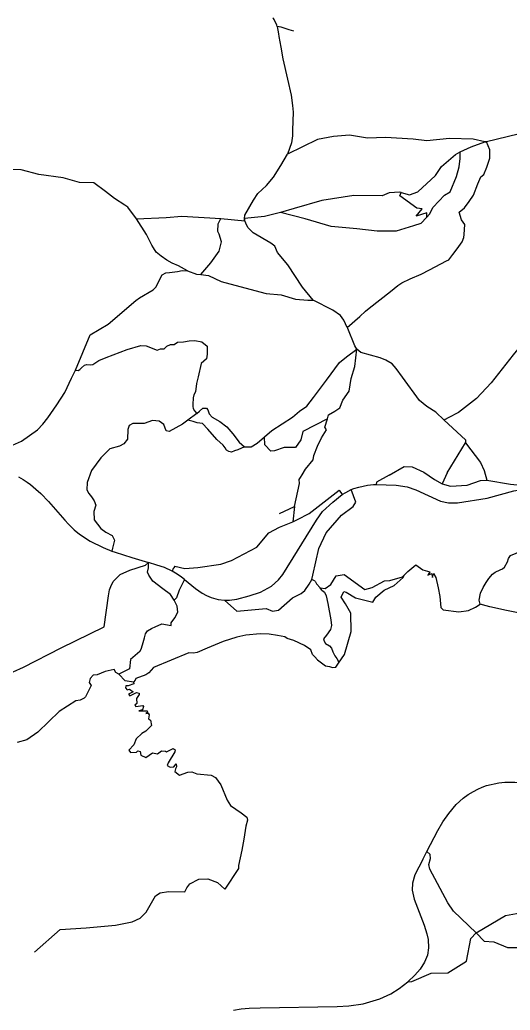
# Model space of a CAD drawing. Header units: inches. Extents: x 2740922 to 2751091, y 1249500 to 1259683.
# Drawn here: x 2745853 to 2746884, y 1249611 to 1251696 of the extents above; entities that cross this region are included whole.
import ezdxf

# ---------------------------------------------------------------- set-up
doc = ezdxf.new("R2010")
doc.units = ezdxf.units.IN
doc.header["$MEASUREMENT"] = 0

msp = doc.modelspace()

# ---------------------------------------------------------------- linework, layer by layer
for points in [[(2746393.9, 1251681.4), (2746393.4, 1251684.2), (2746387.8, 1251695.8), (2746386.6, 1251698.4), (2746384.9, 1251699.6)], [(2746393.9, 1251681.4), (2746396.5, 1251665.9), (2746397.5, 1251660.4)], [(2746429.2, 1251671.6), (2746419.2, 1251674.4), (2746402.3, 1251680), (2746393.9, 1251681.4)], [(2746397.5, 1251660.4), (2746401.7, 1251638.2), (2746406.2, 1251613.1), (2746415.7, 1251570.7), (2746423.7, 1251537.2), (2746426.5, 1251515.3), (2746427.6, 1251501.4), (2746426.4, 1251463.5), (2746425.9, 1251451.5), (2746424.2, 1251436.5), (2746415.9, 1251413.1)], [(2747047.8, 1251509.3), (2746988.7, 1251480.5), (2746970.2, 1251471.5), (2746834.2, 1251438.9), (2746832.6, 1251439)], [(2746832.6, 1251439), (2746831, 1251439), (2746806, 1251444), (2746756.7, 1251445.4), (2746708.8, 1251441), (2746680.2, 1251444.2), (2746622, 1251448), (2746583.8, 1251446.7), (2746546, 1251452.8), (2746512.2, 1251449.7), (2746478.7, 1251443.7), (2746415.9, 1251413.1)], [(2746541.8, 1251047), (2746541.3, 1251048.1), (2746567.9, 1251071.3), (2746579.7, 1251082.4), (2746587.6, 1251088.4), (2746632.6, 1251123.9), (2746647.8, 1251136.5), (2746656.1, 1251141.9), (2746673.8, 1251150.2), (2746696.5, 1251160.3), (2746714.4, 1251169.2), (2746749.8, 1251188.1), (2746754.7, 1251190.5), (2746763.1, 1251201.8), (2746770.2, 1251210.9), (2746776, 1251218.6), (2746783.3, 1251228.4), (2746786.9, 1251237.2), (2746787.1, 1251244), (2746788.6, 1251264.7), (2746781.8, 1251274.3), (2746776.9, 1251290.9), (2746788.3, 1251299.6), (2746797.7, 1251312.8), (2746807.1, 1251326.6), (2746816.3, 1251350.1), (2746822.4, 1251365.1), (2746828.7, 1251369.8), (2746834.8, 1251385.4), (2746841.5, 1251404.3), (2746841.1, 1251421.8), (2746834.2, 1251438.9), (2746832.6, 1251439)], [(2746778.9, 1251417.5), (2746801.7, 1251427.9), (2746831, 1251439), (2746832.6, 1251439)], [(2746325.4, 1251274.9), (2746325.1, 1251277.1), (2746325.9, 1251284.3), (2746344.2, 1251316), (2746353, 1251329.8), (2746371.3, 1251346.7), (2746386.4, 1251364.5), (2746402, 1251388.8), (2746415.9, 1251413.1)], [(2746654.9, 1251331.8), (2746672.6, 1251327), (2746689.5, 1251333.2), (2746727.3, 1251368.1), (2746739.8, 1251386.6), (2746768.9, 1251411.8), (2746778.9, 1251417.5)], [(2746708.7, 1251280.2), (2746714.6, 1251286.3), (2746722.4, 1251300.9), (2746745.9, 1251326.4), (2746758.1, 1251333.4), (2746771.3, 1251365.6), (2746776.5, 1251386.1), (2746778.7, 1251403.6), (2746778.9, 1251417.5)], [(2746008.6, 1251352.1), (2745978.2, 1251353.2), (2745944, 1251362.7), (2745892.7, 1251370), (2745855.4, 1251379.5), (2745826.2, 1251380.3), (2745802.8, 1251382.8), (2745766.2, 1251377.9), (2745756.7, 1251381.8), (2745754.6, 1251387.5), (2745752.6, 1251400.4)], [(2746098.1, 1251277), (2746079.8, 1251301.5), (2746073.9, 1251305.2), (2746051.5, 1251319.5), (2746033, 1251333.9), (2746008.6, 1251352.1)], [(2746654.9, 1251331.8), (2746652.1, 1251332.6), (2746629.4, 1251331.2), (2746614.6, 1251325.4), (2746555.5, 1251325.9), (2746487.8, 1251315), (2746429.5, 1251298.7), (2746401, 1251290.1)], [(2746708.7, 1251280.2), (2746708.9, 1251289), (2746686.3, 1251282.6), (2746698.7, 1251297.5), (2746687.4, 1251299.2), (2746652.3, 1251325.3), (2746654.9, 1251331.8)], [(2746401, 1251290.1), (2746367.2, 1251281.9), (2746325.1, 1251277.1), (2746325.4, 1251274.9)], [(2746708.7, 1251280.2), (2746696.1, 1251267.2), (2746680.5, 1251262), (2746644.6, 1251250.9), (2746604.3, 1251250.5), (2746561.2, 1251255.9), (2746507.4, 1251260.4), (2746453.2, 1251276.6), (2746401, 1251290.1)], [(2746098.1, 1251277), (2746160.8, 1251279.3), (2746193.2, 1251282.4), (2746275.7, 1251277.6)], [(2746205.1, 1251167), (2746186.6, 1251178.1), (2746172.8, 1251183.6), (2746161.7, 1251189.8), (2746149.8, 1251197.9), (2746139.2, 1251206.7), (2746133.8, 1251215.6), (2746130.4, 1251221.3), (2746118.9, 1251243.6), (2746098.1, 1251277)], [(2746233.6, 1251159.7), (2746254.6, 1251184.4), (2746272.1, 1251208.6), (2746276.7, 1251228.5), (2746271.9, 1251244.7), (2746269.4, 1251250), (2746269.8, 1251266), (2746275.7, 1251277.6)], [(2746275.7, 1251277.6), (2746325.8, 1251272.8), (2746325.4, 1251274.9)], [(2746469.6, 1251105.3), (2746447.1, 1251133), (2746416.5, 1251179.9), (2746394.8, 1251205.9), (2746388.8, 1251218.9), (2746380.9, 1251225.7), (2746343.4, 1251247.2), (2746332.6, 1251258.4), (2746327.9, 1251267.4), (2746325.8, 1251272.8), (2746325.4, 1251274.9)], [(2746000.4, 1251032.3), (2746038.3, 1251055.2), (2746096.5, 1251104.6), (2746104.6, 1251110.2), (2746133, 1251127.3), (2746139.8, 1251133.3), (2746148.3, 1251152.6), (2746152.1, 1251158.5), (2746159.7, 1251163.2), (2746167.5, 1251163.4), (2746184.3, 1251165.8), (2746194, 1251168), (2746205.1, 1251167)], [(2746205.1, 1251167), (2746224.4, 1251160.3), (2746233.6, 1251159.7)], [(2746233.6, 1251159.7), (2746249.9, 1251157.2), (2746276.1, 1251145.1), (2746347.1, 1251125.8), (2746370.5, 1251119.7), (2746402.6, 1251116.7), (2746432.2, 1251107.8), (2746458.8, 1251105.3), (2746469.6, 1251105.3)], [(2746541.8, 1251047), (2746541.3, 1251048.1), (2746534.5, 1251063.3), (2746527.1, 1251073.4), (2746511, 1251084.6), (2746469.6, 1251105.3)], [(2746561.4, 1251002.6), (2746557.2, 1251009.7), (2746542.3, 1251045.8), (2746541.8, 1251047)], [(2745969.8, 1250958.5), (2746000.4, 1251032.3)], [(2745969.8, 1250958.5), (2745975.5, 1250957.7), (2745978.7, 1250959.7), (2745982.5, 1250963.1), (2745988.9, 1250968.4), (2745993.4, 1250970.4), (2746001.2, 1250969.3), (2746006.3, 1250970.1), (2746019.1, 1250978.8), (2746034.5, 1250985), (2746078.8, 1251001.6), (2746107.1, 1251010.1), (2746118.1, 1251009.7), (2746141.7, 1251000.6), (2746148.8, 1251003.4), (2746156.6, 1251002.9), (2746161.6, 1251008.8), (2746169.3, 1251012.3), (2746177.1, 1251012.4), (2746184.1, 1251017.1), (2746197, 1251017.5), (2746208.6, 1251019.7), (2746220.9, 1251020.6), (2746235.3, 1251017.8), (2746246.5, 1251009), (2746246.9, 1250991.6), (2746245.2, 1250981.8), (2746233.8, 1250972.5), (2746228, 1250943.9), (2746224.5, 1250930.3), (2746222.3, 1250912.8), (2746218.6, 1250906.2), (2746217.4, 1250899.7), (2746216.5, 1250886.1), (2746216.6, 1250881.6), (2746217.3, 1250877.7), (2746220.1, 1250872.6), (2746225.3, 1250866.8)], [(2746919.3, 1250919.1), (2746911.8, 1250925.1), (2746908.7, 1250931), (2746908.3, 1250941.4), (2746910.8, 1250953.2), (2746929.4, 1250996.9), (2746930.5, 1251002.6), (2746930, 1251009.5), (2746925.8, 1251014.8), (2746919.3, 1251017), (2746909.9, 1251014.4), (2746890.5, 1250990.4), (2746844, 1250931.4), (2746813.1, 1250898.6), (2746775.2, 1250869.3), (2746753.4, 1250857.9), (2746747.2, 1250854.5), (2746745.1, 1250853)], [(2746367.3, 1250818), (2746383.1, 1250831.4), (2746404.8, 1250845.5), (2746425.9, 1250859), (2746441.1, 1250871.6), (2746456.5, 1250882.5), (2746470.2, 1250900.7), (2746497.7, 1250937), (2746524.8, 1250974.5), (2746540.1, 1250986.5), (2746561.4, 1251002.6)], [(2746500.1, 1250855.6), (2746501.9, 1250864.5), (2746515.1, 1250872.1), (2746525.8, 1250879.2), (2746532.3, 1250895.2), (2746545.7, 1250913.7), (2746549.4, 1250940.4), (2746557.3, 1250966.1), (2746561.4, 1251002.6)], [(2746657.6, 1250943.4), (2746644.1, 1250962), (2746635.5, 1250971.3), (2746622.4, 1250979.4), (2746610.6, 1250983.9), (2746569.9, 1250995.3), (2746561.4, 1251002.6)], [(2745671.7, 1250814.9), (2745697.2, 1250802.8), (2745776.5, 1250800.1), (2745808.5, 1250789.7), (2745825, 1250795.1), (2745856.3, 1250808.7), (2745889.7, 1250832.3), (2745901.1, 1250844.4), (2745911.4, 1250858.1), (2745930.7, 1250885.2), (2745947.5, 1250911.1), (2745961.7, 1250941.2), (2745969.8, 1250958.5)], [(2746708.8, 1250881.4), (2746693.5, 1250894.2), (2746657.6, 1250943.4)], [(2746225.3, 1250866.8), (2746230.9, 1250871.8), (2746237.8, 1250878), (2746245.3, 1250878.3), (2746248.3, 1250874.6), (2746251.3, 1250866.5), (2746257.6, 1250859.6), (2746273.1, 1250850.1), (2746288.3, 1250838.7), (2746300.9, 1250823.9), (2746313.8, 1250806.6), (2746325.6, 1250797)], [(2746745.1, 1250853), (2746727.5, 1250869.9), (2746708.8, 1250881.4)], [(2746206.3, 1250853.1), (2746194.8, 1250844.9), (2746167, 1250829.4), (2746160.3, 1250830.5), (2746155.8, 1250843.6), (2746145.8, 1250850.9), (2746131.7, 1250852.4), (2746114.4, 1250846.3), (2746090.7, 1250846.1), (2746082.8, 1250841.6), (2746079.8, 1250833.5), (2746078.9, 1250812.8), (2746071.3, 1250802.9), (2746062.6, 1250798.2), (2746042.3, 1250792.5), (2746022.9, 1250773.9), (2746003.5, 1250747.2), (2745994.5, 1250721.7), (2745993.9, 1250706.7), (2745997.7, 1250698.6), (2746003.4, 1250692), (2746009.4, 1250683.3), (2746012.4, 1250673.9), (2746008.4, 1250660.6), (2746009.3, 1250643.3), (2746015.8, 1250633.8)], [(2746225.3, 1250866.8), (2746206.3, 1250853.1)], [(2746325.6, 1250797), (2746310.9, 1250790.9), (2746304.5, 1250788.8), (2746298, 1250786), (2746292.2, 1250787.2), (2746287.6, 1250789.6), (2746284.9, 1250794.7), (2746280.2, 1250800.4), (2746266.9, 1250812.4), (2746248.2, 1250833.9), (2746236.9, 1250845.9), (2746225.9, 1250847.6), (2746217.4, 1250849.9), (2746206.3, 1250853.1)], [(2746500.1, 1250855.6), (2746447.7, 1250829.2), (2746443.6, 1250811.4), (2746432.3, 1250795.7), (2746408.4, 1250795.2), (2746388.7, 1250788.6), (2746381, 1250787.6), (2746368.1, 1250801.4), (2746367.3, 1250818)], [(2746440.5, 1250728), (2746443.1, 1250732.2), (2746446.7, 1250738.3), (2746453.7, 1250749.8), (2746469.8, 1250769.2), (2746471.2, 1250778.9), (2746478.8, 1250798.5), (2746487.3, 1250816.1), (2746497.8, 1250832.9), (2746494.4, 1250838.5), (2746500.1, 1250855.6)], [(2746745.1, 1250853), (2746789.8, 1250811.4), (2746789.8, 1250805.3)], [(2746325.6, 1250797), (2746339.1, 1250796.9), (2746351.6, 1250804.8), (2746367.3, 1250818)], [(2746751.6, 1250742.5), (2746789.8, 1250805.3)], [(2746789.8, 1250805.3), (2746821.9, 1250764.1), (2746829.1, 1250747.2), (2746835.2, 1250726.4)], [(2746629.4, 1250737.5), (2746661.4, 1250755.5), (2746678.1, 1250754.6), (2746702.2, 1250743.3), (2746724.7, 1250727.8), (2746740.9, 1250719.3)], [(2746751.6, 1250742.5), (2746740.9, 1250719.3)], [(2745849.6, 1250733.9), (2745859.6, 1250728), (2745868, 1250722.8), (2745875.3, 1250717.5), (2745886.5, 1250707.9), (2745896.6, 1250698.5), (2745912.7, 1250681.8), (2745947.1, 1250642.7)], [(2746430.4, 1250671.5), (2746441.2, 1250719.4), (2746440.5, 1250728)], [(2746629.4, 1250737.5), (2746602.7, 1250722.4), (2746602.4, 1250717.6)], [(2746740.9, 1250719.3), (2746758.6, 1250714.4), (2746793.5, 1250716), (2746821.5, 1250725.7), (2746835.2, 1250726.4)], [(2746835.2, 1250726.4), (2746884.6, 1250718.5), (2746899.1, 1250716.6), (2746932.5, 1250717.4), (2746932.9, 1250713.7), (2746932.9, 1250710.2)], [(2746426.7, 1250639.3), (2746436.9, 1250643.9), (2746461.1, 1250656.5), (2746524.3, 1250705.5), (2746530.5, 1250696.3)], [(2746530.5, 1250696.3), (2746538.5, 1250700.7), (2746549.6, 1250706.9)], [(2746549.6, 1250706.9), (2746555.5, 1250709.1), (2746565.6, 1250712.3), (2746583.7, 1250716.4), (2746596.8, 1250717.6), (2746602.4, 1250717.6)], [(2746559.2, 1250680.3), (2746549.6, 1250706.9)], [(2746602.4, 1250717.6), (2746644.6, 1250716.1), (2746667.3, 1250712.9), (2746685.7, 1250706.1), (2746737.5, 1250682.4), (2746754.6, 1250679), (2746773.4, 1250678.7), (2746835.5, 1250688.5), (2746891.9, 1250704), (2746911.3, 1250707.8), (2746919.8, 1250708.8)], [(2746283.4, 1250474.3), (2746293.9, 1250474.2), (2746309, 1250476), (2746335.1, 1250483.1), (2746358.6, 1250490.8), (2746382.2, 1250503.4), (2746396.7, 1250516.8), (2746405.9, 1250528), (2746476.5, 1250642.3), (2746489.4, 1250660.8), (2746510.9, 1250680.6), (2746530.5, 1250696.3)], [(2746466.8, 1250518), (2746468.7, 1250526.8), (2746481.7, 1250582.7), (2746496.8, 1250616.1), (2746529, 1250653.4), (2746553.6, 1250671.6), (2746559.2, 1250680.3)], [(2746398.7, 1250656.8), (2746430.4, 1250671.5)], [(2746430.4, 1250671.5), (2746426.7, 1250639.3)], [(2745947.1, 1250642.7), (2745954.8, 1250633.9), (2745967.3, 1250622.2), (2745978.3, 1250613.3)], [(2746178.6, 1250545.9), (2746199.8, 1250540.6), (2746227.3, 1250542.6), (2746275.6, 1250550), (2746297.7, 1250557.8), (2746351.4, 1250585.9), (2746376.7, 1250615.6), (2746398.7, 1250627.7), (2746426.7, 1250639.3)], [(2746821.1, 1250465.8), (2746819.1, 1250474.2), (2746821.9, 1250488.8), (2746827.4, 1250500.6), (2746833.6, 1250511.5), (2746839, 1250519.5), (2746846.6, 1250528.7), (2746852.5, 1250533.2), (2746862.8, 1250538.2), (2746868.1, 1250540), (2746872, 1250543.3), (2746878.2, 1250554.9), (2746880.8, 1250562.2), (2746884.4, 1250568.4), (2746981.8, 1250608.4), (2746995.4, 1250614.9), (2747001.1, 1250617.8), (2747008.7, 1250624), (2747020.9, 1250633.4), (2747038.9, 1250643.7), (2747044.2, 1250647), (2747046.1, 1250648.6)], [(2746015.8, 1250633.8), (2746022.9, 1250625.3), (2746033.4, 1250617.2), (2746046.6, 1250610.4), (2746052, 1250600.2), (2746047.4, 1250583.9), (2746046.3, 1250577.5)], [(2745978.3, 1250613.3), (2746000.4, 1250598.3), (2746027.7, 1250585.1), (2746046.3, 1250577.5)], [(2746046.3, 1250577.5), (2746053, 1250575.4), (2746088.4, 1250564), (2746123.6, 1250553.3)], [(2746044, 1250503.2), (2746049.2, 1250513.5), (2746064.1, 1250528), (2746084.2, 1250537), (2746116.9, 1250547.9), (2746123.6, 1250553.3)], [(2746177.5, 1250474.4), (2746169.9, 1250486.4), (2746153.8, 1250498.3), (2746132.8, 1250514.5), (2746124.1, 1250526.5), (2746121.5, 1250532.8), (2746123.2, 1250542.2), (2746123.5, 1250545.3), (2746123.6, 1250553.3)], [(2746172.8, 1250535.1), (2746156.7, 1250543), (2746140.8, 1250548.1), (2746123.6, 1250553.3)], [(2746178.6, 1250545.9), (2746176.3, 1250542.1), (2746175.4, 1250540.8), (2746172.8, 1250535.1)], [(2746199.2, 1250517.8), (2746196.6, 1250519.8), (2746191.8, 1250523.6), (2746179.9, 1250531), (2746172.8, 1250535.1)], [(2746660.9, 1250526.9), (2746669, 1250534.6), (2746685.5, 1250548.3), (2746700.2, 1250537.7), (2746715.4, 1250534), (2746710.7, 1250526.7), (2746718.5, 1250530.3), (2746720.5, 1250521.8), (2746722.7, 1250530.1), (2746727.7, 1250522), (2746732.7, 1250499.9), (2746735.9, 1250481.6), (2746737.9, 1250458.8), (2746743.2, 1250453.9), (2746775.9, 1250449.3), (2746796.6, 1250452.2), (2746811.3, 1250459.7), (2746821.1, 1250465.8)], [(2746199.2, 1250517.8), (2746191.8, 1250503.7), (2746187.8, 1250495), (2746182.2, 1250479.4), (2746177.5, 1250474.4)], [(2746199.2, 1250517.8), (2746222.1, 1250499), (2746236, 1250489.2), (2746245.4, 1250484.3), (2746255.5, 1250480.1), (2746269.8, 1250475.9), (2746283.4, 1250474.3)], [(2746283.4, 1250474.3), (2746309, 1250450.9), (2746370.6, 1250456.6), (2746383.9, 1250451.1), (2746396.9, 1250453.3), (2746426, 1250479.4), (2746444.5, 1250488.4), (2746451.9, 1250494.4), (2746461.6, 1250507.7), (2746466.8, 1250518)], [(2746474, 1250514.4), (2746466.8, 1250518)], [(2746474, 1250514.4), (2746476.5, 1250508.8), (2746484.7, 1250500.3)], [(2746484.7, 1250500.3), (2746494.7, 1250498.6), (2746506.6, 1250507.4), (2746517.9, 1250525.4), (2746534.8, 1250528.3), (2746578.6, 1250496.7), (2746593.9, 1250500.7), (2746619.4, 1250514.9), (2746630.7, 1250515.5), (2746657.5, 1250523.5), (2746660.9, 1250526.9)], [(2746522.9, 1250341.4), (2746535.6, 1250359.9), (2746549.6, 1250408.3), (2746548.8, 1250447), (2746538, 1250466.8), (2746528.3, 1250480.6), (2746534.5, 1250492.1), (2746539.4, 1250491.2), (2746558.6, 1250478.8), (2746595, 1250469.8), (2746601.7, 1250480.4), (2746618.7, 1250495), (2746639.8, 1250504.8), (2746658.8, 1250521.6), (2746660.9, 1250526.9)], [(2747177.8, 1250524.4), (2747179, 1250522.4), (2747081.5, 1250482.9), (2747034.1, 1250462.4), (2747000.9, 1250446.2), (2746974.3, 1250442.2), (2746939.4, 1250446.4), (2746900.8, 1250447.7), (2746876, 1250452.8), (2746841.4, 1250459.9), (2746833.4, 1250462.3), (2746821.1, 1250465.8)], [(2745805.2, 1250309.4), (2745817, 1250313.9), (2745860.5, 1250333.3), (2745939.4, 1250373.8), (2746030.3, 1250417.8), (2746038.9, 1250483.4), (2746041.6, 1250495.8)], [(2746041.6, 1250495.8), (2746044, 1250503.2)], [(2746488.1, 1250495.5), (2746484.7, 1250500.3)], [(2746488.1, 1250495.5), (2746493.4, 1250490.8), (2746497, 1250483.3), (2746500.5, 1250467), (2746506.7, 1250432.8), (2746508.5, 1250421.1), (2746506.2, 1250412.4), (2746497.6, 1250400.4), (2746491.2, 1250392.9)], [(2746171, 1250420.8), (2746170.8, 1250426.6), (2746178.9, 1250437.1), (2746185.1, 1250448.6), (2746183.7, 1250461.8), (2746177.5, 1250474.4)], [(2746105.4, 1250366.2), (2746108.2, 1250371.1), (2746111, 1250380.5), (2746115, 1250394.9), (2746117.3, 1250403.3), (2746121.1, 1250409.7), (2746129.8, 1250414.3), (2746138.6, 1250419), (2746143.9, 1250420.6), (2746151.2, 1250424.2), (2746171, 1250420.8)], [(2746473.4, 1250355.3), (2746468.3, 1250360.1), (2746464.6, 1250369.7), (2746451.7, 1250378.5), (2746429.2, 1250389.4), (2746414.8, 1250393.7), (2746410.2, 1250397.1), (2746394.9, 1250399.9), (2746376.9, 1250402.7), (2746358.3, 1250403.4), (2746328.4, 1250400.5), (2746308.9, 1250396.5), (2746280.4, 1250387.5), (2746246.8, 1250373), (2746225.9, 1250363.9), (2746218.1, 1250362.8), (2746207.9, 1250363.6), (2746133.8, 1250332.8), (2746123.8, 1250321), (2746117.5, 1250317), (2746096.8, 1250309.6), (2746095, 1250305.5), (2746091.6, 1250301.7)], [(2746491.2, 1250392.9), (2746492.5, 1250387.6), (2746495.7, 1250383.3), (2746503.8, 1250378.2), (2746508.3, 1250373.3), (2746511.1, 1250365.6), (2746515, 1250357.3), (2746519.3, 1250351.6), (2746522.6, 1250346.4), (2746522.9, 1250341.4)], [(2746105.4, 1250366.2), (2746085.2, 1250349), (2746083.2, 1250329.8), (2746061.3, 1250318.2)], [(2746473.4, 1250355.3), (2746478.7, 1250348.4), (2746495.8, 1250336.3), (2746503.8, 1250334.3), (2746510.7, 1250332.2), (2746517.1, 1250333.2), (2746522.9, 1250341.4)], [(2746061.3, 1250318.2), (2746054.4, 1250322.1), (2746051.4, 1250328.2), (2746032.1, 1250324.3), (2746015.1, 1250317.2), (2746007.2, 1250316.4), (2746000.6, 1250309.5), (2745998.8, 1250301.1), (2746002.6, 1250294.4), (2745991.1, 1250271), (2745988, 1250268.2), (2745979.8, 1250263.8), (2745970.5, 1250262.7), (2745935.2, 1250240), (2745913.4, 1250218.8), (2745890.5, 1250196.4), (2745867.7, 1250180), (2745846.8, 1250174.8)], [(2746091.6, 1250301.7), (2746074.4, 1250304.3), (2746061.3, 1250318.2)], [(2746091.6, 1250301.7), (2746092.2, 1250298.4), (2746080.8, 1250293.8), (2746075.7, 1250294.1), (2746075.3, 1250289.7), (2746078.6, 1250285.6), (2746083.3, 1250286.7), (2746091.3, 1250281.2), (2746081.4, 1250276.7), (2746084.4, 1250273), (2746098.3, 1250279.6), (2746103.9, 1250278.5), (2746103.4, 1250275.8), (2746097.9, 1250267), (2746098.7, 1250256.6), (2746094.7, 1250252.9), (2746096.6, 1250250.5), (2746111.7, 1250252.8), (2746113.1, 1250250.2), (2746110.9, 1250243.6), (2746102.9, 1250241.4), (2746120.8, 1250241.1), (2746121.2, 1250237.8), (2746117.7, 1250235.5), (2746122.7, 1250236.2), (2746124.9, 1250232.6), (2746123.5, 1250224.4)], [(2746123.5, 1250224.4), (2746127.6, 1250221.7), (2746129.9, 1250210.7), (2746118, 1250198.8), (2746109.2, 1250193.6), (2746097.5, 1250182.2), (2746092.4, 1250169.9), (2746081.8, 1250158.4), (2746085.4, 1250153.8), (2746098.1, 1250154.6), (2746100.9, 1250156.8), (2746105.5, 1250155.8), (2746107, 1250148.2), (2746117.4, 1250143.3), (2746131.6, 1250152.6), (2746142, 1250150.7), (2746151, 1250157.1), (2746159.2, 1250156.6), (2746161.4, 1250155.3), (2746175.2, 1250162.1), (2746179.5, 1250159.5), (2746179, 1250154.9), (2746164.5, 1250132.2), (2746162.4, 1250126), (2746168.6, 1250122.5), (2746176.4, 1250123.6), (2746181.7, 1250129.5), (2746182, 1250123.6), (2746179.9, 1250119.5), (2746178.8, 1250113.4), (2746188.6, 1250105.8), (2746206, 1250111.9), (2746214.6, 1250112.8), (2746225, 1250108.8), (2746255.1, 1250106.2), (2746264.1, 1250100.8), (2746275.7, 1250085.9), (2746288.7, 1250053.4), (2746295.5, 1250041.9), (2746318.5, 1250026.5), (2746330.2, 1250017.6), (2746331.4, 1250011.3), (2746328.4, 1249998.5), (2746323.6, 1249971), (2746319.4, 1249947.8), (2746312.4, 1249916.1), (2746312.6, 1249909.7)], [(2746709.1, 1249945.6), (2746731.9, 1249989.6), (2746742.7, 1250007.9), (2746754.8, 1250025.5), (2746770.5, 1250043.9), (2746785.5, 1250057.8), (2746796, 1250065.1), (2746807, 1250071.7), (2746815.8, 1250076.3), (2746824.9, 1250080.5), (2746834.1, 1250084.1), (2746860.4, 1250089.9), (2746873.1, 1250091.1), (2746885.8, 1250091.4), (2746893.9, 1250091.1), (2746901.9, 1250090.3), (2746914.6, 1250088.3), (2746931.5, 1250083.5), (2746949.8, 1250077.5)], [(2746700.2, 1249928.5), (2746709.1, 1249945.6)], [(2746812.2, 1249774.3), (2746764.7, 1249819.7), (2746752.9, 1249837.4), (2746715.3, 1249908), (2746713.1, 1249918), (2746716.8, 1249930.8), (2746715.8, 1249938.8), (2746709.1, 1249945.6)], [(2746874.3, 1249810.4), (2746920.7, 1249818.9), (2746939.7, 1249827.8), (2746982.7, 1249862.5), (2746997.9, 1249887.8), (2747011.8, 1249923.6), (2747024.1, 1249928.1), (2747032.8, 1249941)], [(2746312.6, 1249909.7), (2746284, 1249866.3)], [(2746700.2, 1249928.5), (2746683.6, 1249896.3), (2746678.4, 1249878.7), (2746677.7, 1249864.2), (2746681.8, 1249844.8), (2746702.9, 1249790.4), (2746709.1, 1249772), (2746711.4, 1249760), (2746712.2, 1249742.3), (2746710, 1249727.3), (2746704.1, 1249712.5), (2746694.5, 1249697.8), (2746683.6, 1249684.8), (2746668.5, 1249670.9)], [(2745883.9, 1249733.3), (2745937.5, 1249781), (2745992.5, 1249784.8), (2746053.8, 1249790.2), (2746089.1, 1249797.5), (2746106.1, 1249804.7), (2746118.1, 1249817.9), (2746138.2, 1249851.8), (2746147.7, 1249858.4), (2746165.5, 1249860.8), (2746200.1, 1249860.6), (2746203.8, 1249869.1), (2746210.5, 1249877.3), (2746229.1, 1249887.1), (2746248, 1249887.8), (2746268.3, 1249879.9), (2746284, 1249866.3)], [(2746812.2, 1249774.3), (2746874.3, 1249810.4)], [(2746668.5, 1249670.9), (2746677.1, 1249672), (2746717.8, 1249689.5), (2746753, 1249689.9), (2746792.5, 1249714.3), (2746801.1, 1249762.2), (2746812.2, 1249774.3)], [(2746829.4, 1249756.6), (2746812.2, 1249774.3)], [(2746829.4, 1249756.6), (2746849.4, 1249754.9), (2746878.1, 1249743.3), (2746911.8, 1249743.1), (2746933.5, 1249747.8), (2746958.2, 1249739.9), (2747003.3, 1249740.6), (2747019.6, 1249745.8), (2747052.4, 1249749.2)], [(2746302.1, 1249611.3), (2746318, 1249614.5), (2746335.1, 1249615.8), (2746357.9, 1249616.4), (2746520.4, 1249618.8), (2746544.9, 1249620.6), (2746574.8, 1249625), (2746610, 1249635.1), (2746633.1, 1249645.8), (2746650.4, 1249657.1), (2746668.5, 1249670.9)]]:
    msp.add_lwpolyline(points)

doc.saveas('drawing.dxf')
